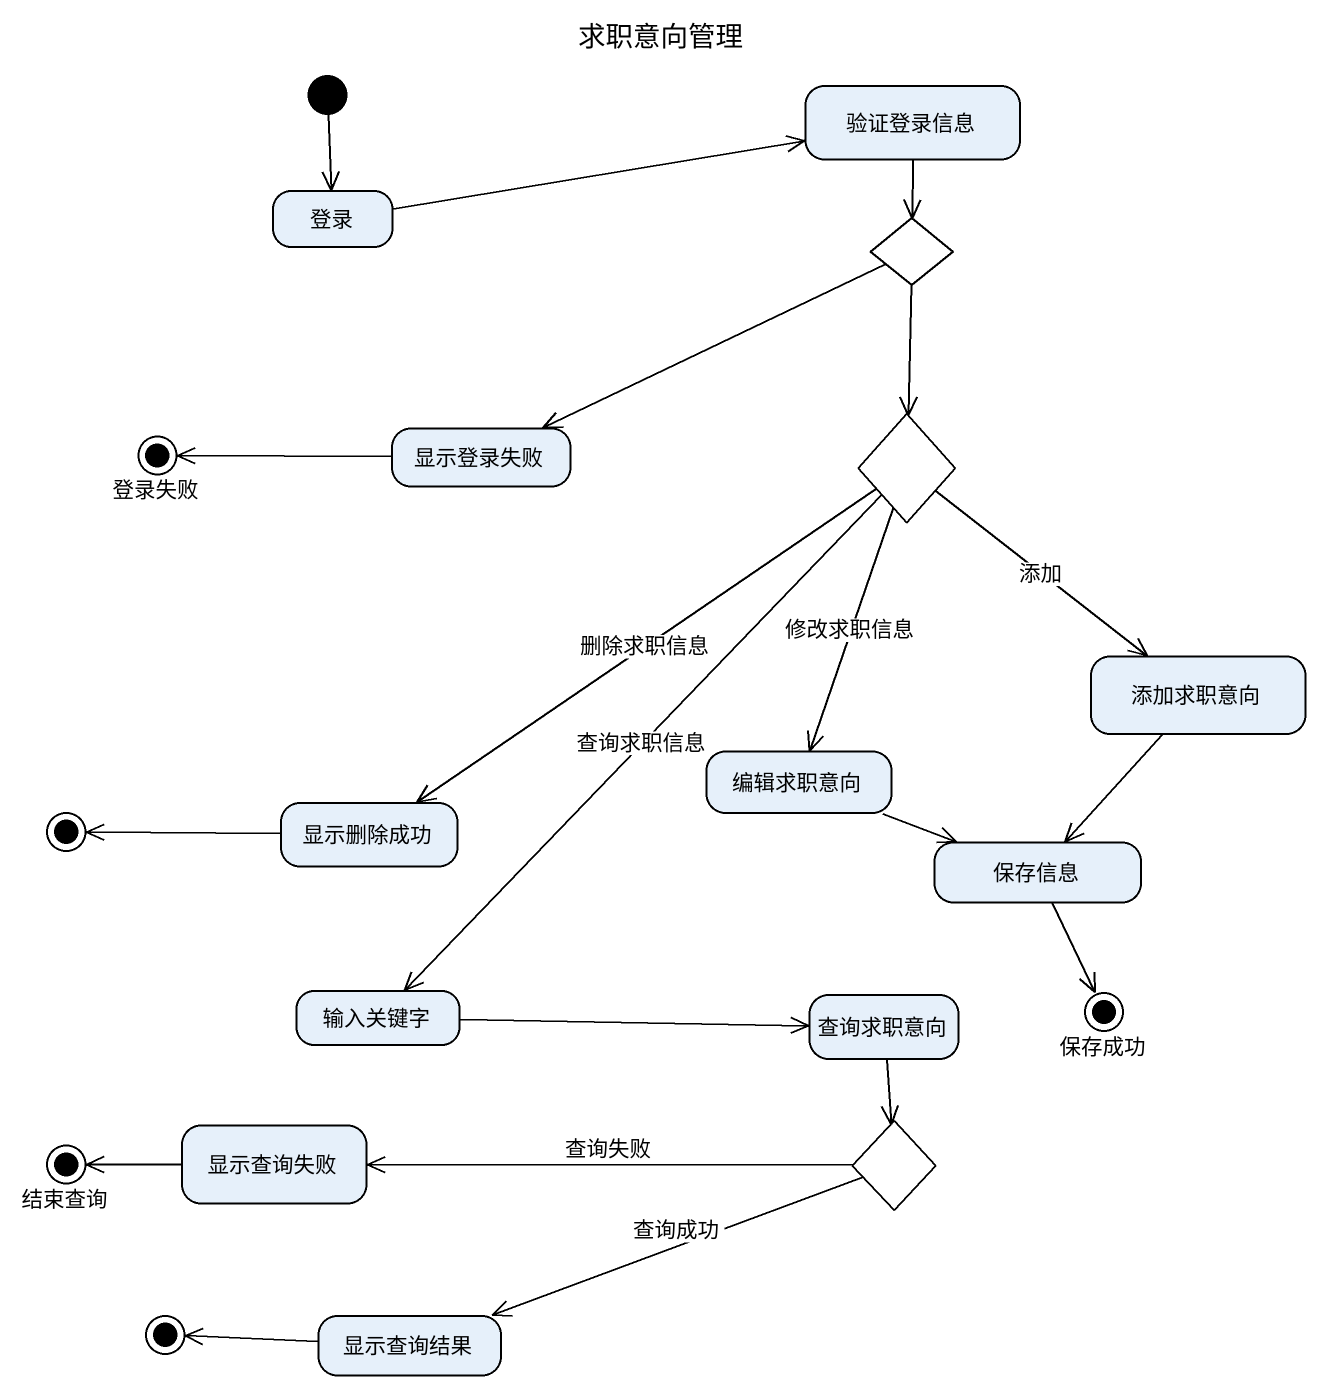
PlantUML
@startuml
title 求职意向管理
hide empty description
state 验证登录信息
state 登录
state choice1 <<choice>>
state choice2 <<choice>>
state 登录失败 <<end>>
state 显示登录失败
state 添加求职意向
state 编辑求职意向
state final1 <<end>>
state 显示删除成功
state 保存信息
state 输入关键字
state 查询求职意向
state 保存成功 <<end>>
state 显示查询失败
state choice3 <<choice>>
state 结束查询 <<end>>
state final2 <<end>>
state 显示查询结果
[*] --> 登录
验证登录信息 --> choice1
登录 -right-> 验证登录信息
choice1 --> choice2
choice1 -left-> 显示登录失败
choice2 --> 添加求职意向 : 添加
choice2 --> 编辑求职意向 : 修改求职信息
choice2 --> 显示删除成功 : 删除求职信息
choice2 --> 输入关键字 : 查询求职信息
显示登录失败 -left-> 登录失败
添加求职意向 --> 保存信息
编辑求职意向 -right-> 保存信息
显示删除成功 -left-> final1
保存信息 --> 保存成功
输入关键字 -right-> 查询求职意向
查询求职意向 --> choice3
显示查询失败 -left-> 结束查询
choice3 -left-> 显示查询失败 : 查询失败
choice3 -left-> 显示查询结果 : 查询成功
显示查询结果 -left-> final2
@enduml
